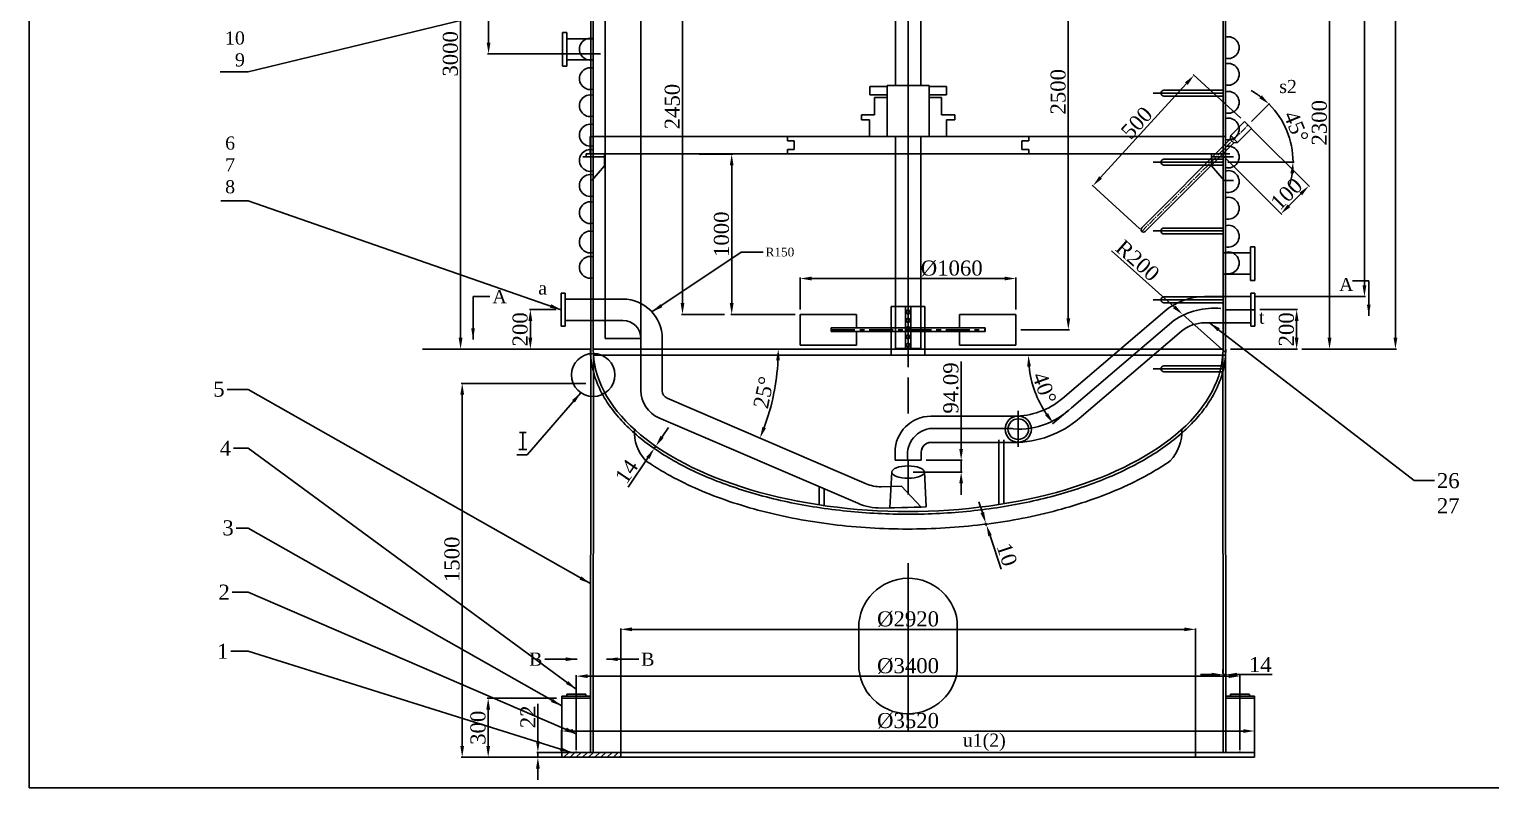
# Model space of a CAD drawing. Header units: millimetres. Extents: x 19308 to 58398, y -2448 to 16456.
# Drawn here: x 19308 to 30953, y -2448 to 3595 of the extents above; entities that cross this region are included whole.
import ezdxf

# ---------------------------------------------------------------- set-up
doc = ezdxf.new("R2010")
doc.units = ezdxf.units.MM
doc.header["$LTSCALE"] = 3
doc.linetypes.add('CENTER2', pattern=[28.575, 19.05, -3.175, 3.175, -3.175])
doc.linetypes.add('CENTERX2', pattern=[101.6, 63.5, -12.7, 12.7, -12.7])
doc.layers.add('C2', color=1, linetype='CENTER2')
doc.layers.add('点划线', color=1, linetype='CENTERX2')
doc.styles.get("Standard").update_dxf_attribs({"font": 'TIMES.TTF', "height": 120})
doc.dimstyles.new('ISO-25', dxfattribs={"dimtxt": 120, "dimasz": 90, "dimexe": 8, "dimexo": 40, "dimgap": 20, "dimtad": 1, "dimdsep": 46, "dimtxsty": 'Standard', "dimcen": 2.5, "dimclrd": 1, "dimclre": 1, "dimclrt": 1, "dimadec": 0, "dimazin": 0, "dimtfac": 1, "dimtmove": 0, "dimatfit": 3, "dimfxl": 0, "dimarcsym": 0})

# ---------------------------------------------------------------- blocks, each defined once
blk = doc.blocks.new('*D17')
at = {"color": 1, "linetype": 'ByBlock', "lineweight": -2}
for p, q in [((23507, 1361), (23293, 1361)), ((23301, 1137), (23301, 1271)), ((23743, 1047), (23293, 1047))]:
    blk.add_line(p, q, dxfattribs=at)
at = {"color": 1, "linetype": 'ByBlock'}
for points in [[(23286, 1271), (23316, 1271), (23301, 1361)], [(23286, 1137), (23316, 1137), (23301, 1047)]]:
    blk.add_solid(points, dxfattribs=at)
at = {"layer": 'Defpoints', "color": 0, "linetype": 'ByBlock'}
for p in [(23301, 1361), (23547, 1361), (23783, 1047)]:
    blk.add_point(p, dxfattribs=at)
at = {"color": 1, "linetype": 'ByBlock', "insert": (23220, 1204), "char_height": 120, "attachment_point": 5, "rotation": 90}
blk.add_mtext('200', dxfattribs=at)
blk = doc.blocks.new('*D18')
at = {"color": 1, "linetype": 'ByBlock', "lineweight": -2}
for p, q in [((29113, 1361), (29414, 1361)), ((29406, 1137), (29406, 1271)), ((28878, 1047), (29414, 1047))]:
    blk.add_line(p, q, dxfattribs=at)
at = {"color": 1, "linetype": 'ByBlock'}
for points in [[(29391, 1271), (29421, 1271), (29406, 1361)], [(29391, 1137), (29421, 1137), (29406, 1047)]]:
    blk.add_solid(points, dxfattribs=at)
at = {"layer": 'Defpoints', "color": 0, "linetype": 'ByBlock'}
for p in [(29073, 1361), (29406, 1361), (28838, 1047)]:
    blk.add_point(p, dxfattribs=at)
at = {"color": 1, "linetype": 'ByBlock', "insert": (29325, 1204), "char_height": 120, "attachment_point": 5, "rotation": 90}
blk.add_mtext('200', dxfattribs=at)
blk = doc.blocks.new('*D19')
at = {"color": 1, "linetype": 'ByBlock', "lineweight": -2}
for p, q in [((23761, 5751), (22737, 5751)), ((22745, 1137), (22745, 5661)), ((23761, 1047), (22737, 1047))]:
    blk.add_line(p, q, dxfattribs=at)
at = {"color": 1, "linetype": 'ByBlock'}
for points in [[(22730, 5661), (22760, 5661), (22745, 5751)], [(22730, 1137), (22760, 1137), (22745, 1047)]]:
    blk.add_solid(points, dxfattribs=at)
at = {"layer": 'Defpoints', "color": 0, "linetype": 'ByBlock'}
for p in [(22745, 5751), (23801, 5751), (23801, 1047)]:
    blk.add_point(p, dxfattribs=at)
at = {"color": 1, "linetype": 'ByBlock', "insert": (22664, 3399), "char_height": 120, "attachment_point": 5, "rotation": 90}
blk.add_mtext('3000', dxfattribs=at)
blk = doc.blocks.new('*D21')
at = {"color": 1, "linetype": 'ByBlock', "lineweight": -2}
for p, q in [((23605, 5751), (22960, 5751)), ((22968, 5661), (22968, 3489)), ((23861, 3399), (22960, 3399))]:
    blk.add_line(p, q, dxfattribs=at)
at = {"color": 1, "linetype": 'ByBlock'}
for points in [[(22953, 5661), (22983, 5661), (22968, 5751)], [(22953, 3489), (22983, 3489), (22968, 3399)]]:
    blk.add_solid(points, dxfattribs=at)
at = {"layer": 'Defpoints', "color": 0, "linetype": 'ByBlock'}
for p in [(23645, 5751), (22968, 3399), (23901, 3399)]:
    blk.add_point(p, dxfattribs=at)
at = {"color": 1, "linetype": 'ByBlock', "insert": (22887, 4575), "char_height": 120, "attachment_point": 5, "rotation": 90}
blk.add_mtext('1500', dxfattribs=at)
blk = doc.blocks.new('*D23')
at = {"color": 1, "linetype": 'ByBlock', "lineweight": -2}
for p, q in [((29047, 2803), (29509, 2341)), ((28825, 2582), (29287, 2119)), ((29345, 2189), (29440, 2283))]:
    blk.add_line(p, q, dxfattribs=at)
at = {"color": 1, "linetype": 'ByBlock'}
for points in [[(29429, 2294), (29450, 2273), (29503, 2347)], [(29334, 2199), (29356, 2178), (29281, 2125)]]:
    blk.add_solid(points, dxfattribs=at)
at = {"layer": 'Defpoints', "color": 0, "linetype": 'ByBlock'}
for p in [(29019, 2832), (28797, 2610), (29503, 2347)]:
    blk.add_point(p, dxfattribs=at)
at = {"color": 1, "linetype": 'ByBlock', "insert": (29325, 2283), "char_height": 120, "attachment_point": 5, "rotation": 44.9588}
blk.add_mtext('100', dxfattribs=at)
blk = doc.blocks.new('*D27')
at = {"color": 1, "linetype": 'ByBlock', "lineweight": -2}
for p, q in [((26733, 251), (26733, 949)), ((26455, 161), (26741, 161)), ((26733, 67), (26733, 161)), ((26350, 67), (26741, 67)), ((26733, -23), (26733, -113))]:
    blk.add_line(p, q, dxfattribs=at)
at = {"color": 1, "linetype": 'ByBlock'}
for points in [[(26718, 251), (26748, 251), (26733, 161)], [(26718, -23), (26748, -23), (26733, 67)]]:
    blk.add_solid(points, dxfattribs=at)
at = {"layer": 'Defpoints', "color": 0, "linetype": 'ByBlock'}
for p in [(26415, 161), (26310, 67), (26733, 67)]:
    blk.add_point(p, dxfattribs=at)
at = {"color": 1, "linetype": 'ByBlock', "insert": (26652, 737), "char_height": 120, "attachment_point": 5, "rotation": 90}
blk.add_mtext('94.09', dxfattribs=at)
blk = doc.blocks.new('*D28')
at = {"color": 1, "linetype": 'ByBlock', "lineweight": -2}
for p, q in [((23361, -2076), (23361, -1780)), ((23627, -2166), (23353, -2166)), ((23627, -2205), (23353, -2205)), ((23361, -2205), (23361, -2166)), ((23361, -2295), (23361, -2385))]:
    blk.add_line(p, q, dxfattribs=at)
at = {"color": 1, "linetype": 'ByBlock'}
for points in [[(23346, -2076), (23376, -2076), (23361, -2166)], [(23346, -2295), (23376, -2295), (23361, -2205)]]:
    blk.add_solid(points, dxfattribs=at)
at = {"layer": 'Defpoints', "color": 0, "linetype": 'ByBlock'}
for p in [(23361, -2166), (23667, -2166), (23667, -2205)]:
    blk.add_point(p, dxfattribs=at)
at = {"color": 1, "linetype": 'ByBlock', "insert": (23281, -1883), "char_height": 120, "attachment_point": 5, "rotation": 90}
blk.add_mtext('22', dxfattribs=at)
blk = doc.blocks.new('*D29')
at = {"color": 1, "linetype": 'ByBlock', "lineweight": -2}
for p, q in [((23510, -1735), (22957, -1735)), ((22965, -1825), (22965, -2115)), ((23015, -2205), (22957, -2205))]:
    blk.add_line(p, q, dxfattribs=at)
at = {"color": 1, "linetype": 'ByBlock'}
for points in [[(22950, -1825), (22980, -1825), (22965, -1735)], [(22950, -2115), (22980, -2115), (22965, -2205)]]:
    blk.add_solid(points, dxfattribs=at)
at = {"layer": 'Defpoints', "color": 0, "linetype": 'ByBlock'}
for p in [(23550, -1735), (22965, -2205), (23055, -2205)]:
    blk.add_point(p, dxfattribs=at)
at = {"color": 1, "linetype": 'ByBlock', "insert": (22884, -1970), "char_height": 120, "attachment_point": 5, "rotation": 90}
blk.add_mtext('300', dxfattribs=at)
blk = doc.blocks.new('*D30')
at = {"color": 1, "linetype": 'ByBlock', "lineweight": -2}
for p, q in [((23550, -2165), (23550, -1988)), ((23640, -1996), (28980, -1996)), ((29070, -2165), (29070, -1988))]:
    blk.add_line(p, q, dxfattribs=at)
at = {"color": 1, "linetype": 'ByBlock'}
for points in [[(23640, -1981), (23640, -2011), (23550, -1996)], [(28980, -1981), (28980, -2011), (29070, -1996)]]:
    blk.add_solid(points, dxfattribs=at)
at = {"layer": 'Defpoints', "color": 0, "linetype": 'ByBlock'}
for p in [(29070, -1996), (23550, -2205), (29070, -2205)]:
    blk.add_point(p, dxfattribs=at)
at = {"color": 1, "linetype": 'ByBlock', "insert": (26310, -1915), "char_height": 120, "attachment_point": 5}
blk.add_mtext('%%c3520', dxfattribs=at)
blk = doc.blocks.new('*D31')
at = {"color": 1, "linetype": 'ByBlock', "lineweight": -2}
for p, q in [((24021, -2165), (24021, -1178)), ((24111, -1186), (28510, -1186)), ((28600, -2165), (28600, -1178))]:
    blk.add_line(p, q, dxfattribs=at)
at = {"color": 1, "linetype": 'ByBlock'}
for points in [[(24111, -1171), (24111, -1201), (24021, -1186)], [(28510, -1171), (28510, -1201), (28600, -1186)]]:
    blk.add_solid(points, dxfattribs=at)
at = {"layer": 'Defpoints', "color": 0, "linetype": 'ByBlock'}
for p in [(28600, -1186), (24021, -2205), (28600, -2205)]:
    blk.add_point(p, dxfattribs=at)
at = {"color": 1, "linetype": 'ByBlock', "insert": (26310, -1105), "char_height": 120, "attachment_point": 5}
blk.add_mtext('%%c2920', dxfattribs=at)
blk = doc.blocks.new('*D32')
at = {"color": 1, "linetype": 'ByBlock', "lineweight": -2}
for p, q in [((24350, 347), (24401, 422)), ((24269, 267), (24281, 259)), ((24281, 285), (24293, 277)), ((24300, 273), (24288, 255)), ((24237, 180), (24080, -52))]:
    blk.add_line(p, q, dxfattribs=at)
at = {"color": 1, "linetype": 'ByBlock'}
for points in [[(24338, 356), (24363, 339), (24300, 273)], [(24225, 188), (24250, 172), (24288, 255)]]:
    blk.add_solid(points, dxfattribs=at)
at = {"layer": 'Defpoints', "color": 0, "linetype": 'ByBlock'}
for p in [(24288, 255), (24302, 245), (24315, 263)]:
    blk.add_point(p, dxfattribs=at)
at = {"color": 1, "linetype": 'ByBlock', "insert": (24067, 72), "char_height": 120, "attachment_point": 5, "rotation": 55.9092}
blk.add_mtext('14', dxfattribs=at)
blk = doc.blocks.new('*D40')
at = {"color": 1, "linetype": 'ByBlock', "lineweight": -2}
for p, q in [((23667, -2126), (23667, -1551)), ((23757, -1559), (28864, -1559)), ((28954, -2126), (28954, -1551))]:
    blk.add_line(p, q, dxfattribs=at)
at = {"color": 1, "linetype": 'ByBlock'}
for points in [[(23757, -1544), (23757, -1574), (23667, -1559)], [(28864, -1544), (28864, -1574), (28954, -1559)]]:
    blk.add_solid(points, dxfattribs=at)
at = {"layer": 'Defpoints', "color": 0, "linetype": 'ByBlock'}
for p in [(28954, -1559), (23667, -2166), (28954, -2166)]:
    blk.add_point(p, dxfattribs=at)
at = {"color": 1, "linetype": 'ByBlock', "insert": (26310, -1478), "char_height": 120, "attachment_point": 5}
blk.add_mtext('%%c3400', dxfattribs=at)
blk = doc.blocks.new('*D85')
at = {"color": 1, "linetype": 'ByBlock', "lineweight": -2}
blk.add_arc((23480, 1047), 1796, 339.6154, 357.1285, dxfattribs=at)
at = {"color": 1, "linetype": 'ByBlock'}
for points in [[(25259, 957), (25289, 957), (25276, 1047)], [(25178, 416), (25150, 427), (25130, 338)]]:
    blk.add_solid(points, dxfattribs=at)
at = {"layer": 'Defpoints', "color": 0, "linetype": 'ByBlock'}
for p in [(23801, 1047), (28819, 1047), (24391, 655), (25211, 567), (25977, -26)]:
    blk.add_point(p, dxfattribs=at)
at = {"color": 1, "linetype": 'ByBlock', "insert": (25160, 701), "char_height": 120, "attachment_point": 5, "rotation": 78.3719}
blk.add_mtext('25%%d', dxfattribs=at)
blk = doc.blocks.new('*D86')
at = {"color": 1, "linetype": 'ByBlock', "lineweight": -2}
for p, q in [((23742, 774), (22750, 774)), ((22758, 684), (22758, -2115)), ((23216, -2205), (22750, -2205))]:
    blk.add_line(p, q, dxfattribs=at)
at = {"color": 1, "linetype": 'ByBlock'}
for points in [[(22743, 684), (22773, 684), (22758, 774)], [(22743, -2115), (22773, -2115), (22758, -2205)]]:
    blk.add_solid(points, dxfattribs=at)
at = {"layer": 'Defpoints', "color": 0, "linetype": 'ByBlock'}
for p in [(23782, 774), (22758, -2205), (23256, -2205)]:
    blk.add_point(p, dxfattribs=at)
at = {"color": 1, "linetype": 'ByBlock', "insert": (22677, -628), "char_height": 120, "attachment_point": 5, "rotation": 90}
blk.add_mtext('1500', dxfattribs=at)
blk = doc.blocks.new('*D87')
at = {"color": 1, "linetype": 'ByBlock', "lineweight": -2}
blk.add_line((27583, 554), (27462, 451), dxfattribs=at)
blk.add_arc((28104, 998), 835, 186.1769, 214.2368, dxfattribs=at)
at = {"color": 1, "linetype": 'ByBlock'}
for points in [[(27259, 907), (27289, 909), (27269, 998)], [(27425, 537), (27402, 519), (27468, 456)]]:
    blk.add_solid(points, dxfattribs=at)
at = {"layer": 'Defpoints', "color": 0, "linetype": 'ByBlock'}
for p in [(28428, 1274), (23803, 998), (28841, 998), (27292, 803), (27613, 580)]:
    blk.add_point(p, dxfattribs=at)
at = {"color": 1, "linetype": 'ByBlock', "insert": (27396, 737), "char_height": 120, "attachment_point": 5, "rotation": 290.2069}
blk.add_mtext('40°', dxfattribs=at)
blk = doc.blocks.new('*D88')
at = {"color": 1, "linetype": 'ByBlock', "lineweight": -2}
for p, q in [((27931, 1830), (28431, 1383)), ((28838, 1020), (28498, 1323))]:
    blk.add_line(p, q, dxfattribs=at)
at = {"color": 1, "linetype": 'ByBlock'}
blk.add_solid([(28441, 1394), (28421, 1372), (28498, 1323)], dxfattribs=at)
at = {"layer": 'Defpoints', "color": 0, "linetype": 'ByBlock'}
for p in [(28498, 1323), (28838, 1020)]:
    blk.add_point(p, dxfattribs=at)
at = {"color": 1, "linetype": 'ByBlock', "insert": (28139, 1752), "char_height": 120, "attachment_point": 5, "rotation": 318.2788}
blk.add_mtext('R200', dxfattribs=at)
blk = doc.blocks.new('*D89')
at = {"color": 1, "linetype": 'ByBlock', "lineweight": -2}
for p, q in [((28841, -1357), (28841, -1555)), ((28819, -1507), (28819, -1539)), ((28729, -1547), (28639, -1547)), ((28819, -1547), (28841, -1547)), ((28931, -1547), (29211, -1547))]:
    blk.add_line(p, q, dxfattribs=at)
at = {"color": 1, "linetype": 'ByBlock'}
for points in [[(28729, -1532), (28729, -1562), (28819, -1547)], [(28931, -1532), (28931, -1562), (28841, -1547)]]:
    blk.add_solid(points, dxfattribs=at)
at = {"layer": 'Defpoints', "color": 0, "linetype": 'ByBlock'}
for p in [(28841, -1317), (28819, -1547), (28841, -1547)]:
    blk.add_point(p, dxfattribs=at)
at = {"color": 1, "linetype": 'ByBlock', "insert": (29116, -1467), "char_height": 120, "attachment_point": 5}
blk.add_mtext('14', dxfattribs=at)
blk = doc.blocks.new('*D90')
at = {"color": 1, "linetype": 'ByBlock', "lineweight": -2}
for p, q in [((28528, 3162), (27844, 2414)), ((28962, 2887), (28582, 3234)), ((28157, 2006), (27777, 2353))]:
    blk.add_line(p, q, dxfattribs=at)
at = {"color": 1, "linetype": 'ByBlock'}
for points in [[(28516, 3172), (28539, 3152), (28588, 3228)], [(27833, 2424), (27855, 2404), (27783, 2348)]]:
    blk.add_solid(points, dxfattribs=at)
at = {"layer": 'Defpoints', "color": 0, "linetype": 'ByBlock'}
for p in [(28991, 2860), (27783, 2348), (28186, 1979)]:
    blk.add_point(p, dxfattribs=at)
at = {"color": 1, "linetype": 'ByBlock', "insert": (28132, 2849), "char_height": 120, "attachment_point": 5, "rotation": 47.5494}
blk.add_mtext('500', dxfattribs=at)
blk = doc.blocks.new('*D91')
at = {"color": 1, "linetype": 'ByBlock', "lineweight": -2}
for p, q in [((29047, 2860), (29191, 3004)), ((28859, 2537), (29385, 2537))]:
    blk.add_line(p, q, dxfattribs=at)
for start, end in [(52.9008, 60.8015), (0, 45), (344.1985, 352.0992)]:
    blk.add_arc((28724, 2537), 653, start, end, dxfattribs=at)
at = {"color": 1, "linetype": 'ByBlock'}
for points in [[(29128, 3069), (29108, 3046), (29186, 2999)], [(29356, 2448), (29386, 2446), (29377, 2537)]]:
    blk.add_solid(points, dxfattribs=at)
at = {"layer": 'Defpoints', "color": 0, "linetype": 'ByBlock'}
for p in [(29019, 2832), (29355, 2706), (28264, 2537), (28819, 2537), (28172, 1985)]:
    blk.add_point(p, dxfattribs=at)
at = {"color": 1, "linetype": 'ByBlock', "insert": (29402, 2818), "char_height": 120, "attachment_point": 5, "rotation": 292.5}
blk.add_mtext('45°', dxfattribs=at)
blk = doc.blocks.new('*D94')
at = {"color": 1, "linetype": 'ByBlock', "lineweight": -2}
for p, q in [((28878, 4671), (29676, 4671)), ((29668, 4581), (29668, 1137)), ((29446, 1047), (29676, 1047))]:
    blk.add_line(p, q, dxfattribs=at)
at = {"color": 1, "linetype": 'ByBlock'}
for points in [[(29653, 4581), (29683, 4581), (29668, 4671)], [(29653, 1137), (29683, 1137), (29668, 1047)]]:
    blk.add_solid(points, dxfattribs=at)
at = {"layer": 'Defpoints', "color": 0, "linetype": 'ByBlock'}
for p in [(28838, 4671), (29406, 1047), (29668, 1047)]:
    blk.add_point(p, dxfattribs=at)
at = {"color": 1, "linetype": 'ByBlock', "insert": (29587, 2850), "char_height": 120, "attachment_point": 5, "rotation": 90}
blk.add_mtext('2300', dxfattribs=at)
blk = doc.blocks.new('*D98')
at = {"color": 1, "linetype": 'ByBlock', "lineweight": -2}
for p, q in [((29050, 11867), (29954, 11867)), ((29946, 11777), (29946, 1555)), ((29082, 1465), (29954, 1465))]:
    blk.add_line(p, q, dxfattribs=at)
at = {"color": 1, "linetype": 'ByBlock'}
for points in [[(29931, 11777), (29961, 11777), (29946, 11867)], [(29931, 1555), (29961, 1555), (29946, 1465)]]:
    blk.add_solid(points, dxfattribs=at)
at = {"layer": 'Defpoints', "color": 0, "linetype": 'ByBlock'}
for p in [(29010, 11867), (29042, 1465), (29946, 1465)]:
    blk.add_point(p, dxfattribs=at)
at = {"color": 1, "linetype": 'ByBlock', "insert": (29865, 6666), "char_height": 120, "attachment_point": 5, "rotation": 90}
blk.add_mtext('350*25=8750', dxfattribs=at)
blk = doc.blocks.new('*D99')
at = {"color": 1, "linetype": 'ByBlock', "lineweight": -2}
for p, q in [((29824, 11867), (30201, 11867)), ((30193, 11777), (30193, 1137)), ((29446, 1047), (30201, 1047))]:
    blk.add_line(p, q, dxfattribs=at)
at = {"color": 1, "linetype": 'ByBlock'}
for points in [[(30178, 11777), (30208, 11777), (30193, 11867)], [(30178, 1137), (30208, 1137), (30193, 1047)]]:
    blk.add_solid(points, dxfattribs=at)
at = {"layer": 'Defpoints', "color": 0, "linetype": 'ByBlock'}
for p in [(29784, 11867), (29406, 1047), (30193, 1047)]:
    blk.add_point(p, dxfattribs=at)
at = {"color": 1, "linetype": 'ByBlock', "insert": (30111, 6457), "char_height": 120, "attachment_point": 5, "rotation": 90}
blk.add_mtext('8700', dxfattribs=at)
blk = doc.blocks.new('*D135')
at = {"color": 1, "linetype": 'ByBlock', "lineweight": -2}
for p, q in [((25451, 1363), (25451, 1617)), ((25541, 1609), (27079, 1609)), ((27169, 1363), (27169, 1617))]:
    blk.add_line(p, q, dxfattribs=at)
at = {"color": 1, "linetype": 'ByBlock'}
for points in [[(25541, 1624), (25541, 1594), (25451, 1609)], [(27079, 1624), (27079, 1594), (27169, 1609)]]:
    blk.add_solid(points, dxfattribs=at)
at = {"layer": 'Defpoints', "color": 0, "linetype": 'ByBlock'}
for p in [(27169, 1609), (25451, 1323), (27169, 1323)]:
    blk.add_point(p, dxfattribs=at)
at = {"color": 1, "linetype": 'ByBlock', "insert": (26658, 1690), "char_height": 120, "attachment_point": 5}
blk.add_mtext('%%c1060', dxfattribs=at)
blk = doc.blocks.new('*D136')
at = {"color": 1, "linetype": 'ByBlock', "lineweight": -2}
for p, q in [((24646, 2601), (24913, 2601)), ((24905, 1413), (24905, 2511)), ((25411, 1323), (24897, 1323))]:
    blk.add_line(p, q, dxfattribs=at)
at = {"color": 1, "linetype": 'ByBlock'}
for points in [[(24890, 2511), (24920, 2511), (24905, 2601)], [(24890, 1413), (24920, 1413), (24905, 1323)]]:
    blk.add_solid(points, dxfattribs=at)
at = {"layer": 'Defpoints', "color": 0, "linetype": 'ByBlock'}
for p in [(24606, 2601), (24905, 2601), (25451, 1323)]:
    blk.add_point(p, dxfattribs=at)
at = {"color": 1, "linetype": 'ByBlock', "insert": (24824, 1962), "char_height": 120, "attachment_point": 5, "rotation": 90}
blk.add_mtext('1000', dxfattribs=at)
blk = doc.blocks.new('*D137')
at = {"color": 1, "linetype": 'ByBlock', "lineweight": -2}
for p, q in [((25657, 4183), (24505, 4183)), ((24513, 1413), (24513, 4093)), ((24849, 1323), (24505, 1323))]:
    blk.add_line(p, q, dxfattribs=at)
at = {"color": 1, "linetype": 'ByBlock'}
for points in [[(24498, 4093), (24528, 4093), (24513, 4183)], [(24498, 1413), (24528, 1413), (24513, 1323)]]:
    blk.add_solid(points, dxfattribs=at)
at = {"layer": 'Defpoints', "color": 0, "linetype": 'ByBlock'}
for p in [(24513, 4183), (25697, 4183), (24889, 1323)]:
    blk.add_point(p, dxfattribs=at)
at = {"color": 1, "linetype": 'ByBlock', "insert": (24432, 2979), "char_height": 120, "attachment_point": 5, "rotation": 90}
blk.add_mtext('2450', dxfattribs=at)
blk = doc.blocks.new('*D921')
at = {"color": 1, "linetype": 'ByBlock', "lineweight": -2}
for p, q in [((27442, 4168), (27595, 4168)), ((27587, 4078), (27587, 1291)), ((27209, 1201), (27595, 1201))]:
    blk.add_line(p, q, dxfattribs=at)
at = {"color": 1, "linetype": 'ByBlock'}
for points in [[(27572, 4078), (27602, 4078), (27587, 4168)], [(27572, 1291), (27602, 1291), (27587, 1201)]]:
    blk.add_solid(points, dxfattribs=at)
at = {"layer": 'Defpoints', "color": 0, "linetype": 'ByBlock'}
for p in [(27402, 4168), (27169, 1201), (27587, 1201)]:
    blk.add_point(p, dxfattribs=at)
at = {"color": 1, "linetype": 'ByBlock', "insert": (27506, 3097), "char_height": 120, "attachment_point": 5, "rotation": 90}
blk.add_mtext('2500', dxfattribs=at)
blk = doc.blocks.new('*D926')
at = {"color": 1, "linetype": 'ByBlock', "lineweight": -2}
for p, q in [((26902, -256), (26873, -170)), ((26929, -341), (26922, -344)), ((26930, -341), (26935, -355)), ((26934, -355), (26927, -357)), ((26963, -440), (27051, -706))]:
    blk.add_line(p, q, dxfattribs=at)
at = {"color": 1, "linetype": 'ByBlock'}
for points in [[(26916, -251), (26887, -260), (26930, -341)], [(26977, -435), (26949, -445), (26935, -355)]]:
    blk.add_solid(points, dxfattribs=at)
at = {"layer": 'Defpoints', "color": 0, "linetype": 'ByBlock'}
for p in [(26930, -341), (26967, -329), (26972, -342)]:
    blk.add_point(p, dxfattribs=at)
at = {"color": 1, "linetype": 'ByBlock', "insert": (27098, -590), "char_height": 120, "attachment_point": 5, "rotation": 288.3971}
blk.add_mtext('10', dxfattribs=at)

msp = doc.modelspace()

# ---------------------------------------------------------------- hatches: boundary and pattern name
at = {"linetype": 'ByBlock'}
h = msp.add_hatch(dxfattribs=at)
h.set_pattern_fill('ANSI31', color=256, scale=10.97712, style=0)
h.set_pattern_definition([(45, (17780.218, -1289.624), (-24.64434, 24.64434), [])])
h.paths.add_polyline_path([(24020.88578, -2205.12325), (24020.88578, -2165.91925), (23550.43778, -2165.91925), (23550.43778, -2205.12325)])

# ---------------------------------------------------------------- linework, layer by layer
at = {"color": 0, "linetype": 'ByBlock'}
for p, q in [((19308.48912, 16456.2062), (19308.48912, -2448.16304)), ((23895.9423, 8999.80764), (23895.9423, 1130.01725)), ((24182.2124, 1130.01725), (24182.2124, 8999.80764)), ((23801.34338, 3519.99937), (23592.7879, 3519.99937)), ((23801.34338, 3350.63809), (23592.7879, 3350.63809)), ((26310.39938, 3145.67355), (26310.39938, 2328.44093)), ((28819.45538, 3085.54663), (28263.82107, 3085.54663)), ((28819.45538, 3109.06903), (28348.9973, 3109.06903)), ((28819.45538, 3062.02423), (28348.9973, 3062.02423)), ((28819.45538, 2536.69063), (28263.82107, 2536.69063)), ((28819.45538, 2560.21303), (28348.9973, 2560.21303)), ((28819.45538, 2513.16823), (28348.9973, 2513.16823)), ((28819.45538, 1987.83463), (28263.82107, 1987.83463)), ((28819.45538, 2011.35703), (28348.9973, 2011.35703)), ((28819.45538, 1964.31223), (28348.9973, 1964.31223)), ((28829.02971, 1812.83752), (29037.58519, 1812.83752)), ((28829.02971, 1643.47624), (29037.58519, 1643.47624)), ((28819.45538, 1438.97863), (28263.82107, 1438.97863)), ((28819.45538, 1462.50103), (28348.9973, 1462.50103)), ((28819.45538, 1415.45623), (28348.9973, 1415.45623)), ((25696.607, 1186.30359), (25696.607, 1215.76329)), ((26924.19176, 1215.76329), (26924.19176, 1186.30359)), ((23895.9423, 1130.01725), (24182.2124, 1130.01725)), ((25451.4007, 1079.27424), (25900.16889, 1079.27424)), ((26720.62988, 1079.27424), (27169.39806, 1079.27424)), ((23803.15802, 997.74366), (28841.40962, 997.74366)), ((28819.45538, 1046.93863), (28263.82107, 1046.93863)), ((26310.39938, 821.72339), (26310.39938, 534.30492)), ((28819.45538, 890.12263), (28263.82107, 890.12263)), ((28819.45538, 913.64503), (28348.9973, 913.64503)), ((28819.45538, 866.60023), (28348.9973, 866.60023)), ((27187.80622, 268.5689), (27187.80622, 554.63818)), ((23214.56569, 383.01399), (23267.19673, 383.01399)), ((23240.88121, 383.01399), (23240.88121, 247.15764)), ((23210.16083, 247.15764), (23271.70593, 247.15764)), ((25918.35938, -1500.35409), (25918.35938, -1137.33261)), ((46323.54334, -2448.16304), (19308.48912, -2448.16304))]:
    msp.add_line(p, q, dxfattribs=at)
at = {"linetype": 'ByBlock'}
for p, q in [((23782.52546, 11867.24263), (23782.52546, 1046.93863)), ((23782.52546, 11867.24263), (23782.52546, 981.21969)), ((23801.34338, 11867.24263), (23801.34338, 1046.93863)), ((28819.45538, 11867.24263), (28819.45538, 1023.41623)), ((28838.2733, 11867.24263), (28838.2733, 981.21842)), ((28838.2733, 11867.24263), (28838.2733, 981.21842)), ((26209.14938, 3145.67355), (26209.14938, 4746.21525)), ((26411.64938, 3145.67355), (26411.64938, 4746.21525)), ((26143.21913, 2740.67355), (26143.21913, 3145.67355)), ((26143.21913, 3145.67355), (26411.64938, 3145.67355)), ((26477.57963, 3145.67355), (26411.64938, 3145.67355)), ((26477.57963, 2740.67355), (26477.57963, 3145.67355)), ((26143.21913, 3137.75615), (26004.40505, 3137.75615)), ((26004.40505, 3137.75615), (26004.40505, 3072.42482)), ((26004.40505, 3072.42482), (26143.21913, 3072.42482)), ((26143.21913, 3050.32302), (26043.32373, 3050.32302)), ((26043.32373, 3050.32302), (26043.32373, 2913.69329)), ((26477.57963, 3137.75615), (26616.39371, 3137.75615)), ((26616.39371, 3072.42482), (26477.57963, 3072.42482)), ((26477.57963, 3050.32302), (26577.47503, 3050.32302)), ((26577.47503, 3050.32302), (26577.47503, 2913.69329)), ((26616.39371, 3137.75615), (26616.39371, 3072.42482)), ((26043.32373, 2913.69329), (25938.74495, 2913.69329)), ((25938.74495, 2913.69329), (25938.74495, 2872.50347)), ((26577.47503, 2913.69329), (26682.05381, 2913.69329)), ((26682.05381, 2913.69329), (26682.05381, 2872.50347)), ((25938.74495, 2872.50347), (26003.3004, 2872.50347)), ((26003.3004, 2872.50347), (26003.3004, 2740.67355)), ((26682.05381, 2872.50347), (26617.49836, 2872.50347)), ((26617.49836, 2872.50347), (26617.49836, 2740.67355)), ((28880.38424, 2748.63663), (28991.26981, 2859.5222)), ((28935.82706, 2693.1938), (29046.71264, 2804.07937)), ((28991.26981, 2859.5222), (29046.69294, 2804.0597)), ((26209.14938, 1052.34608), (26209.14938, 2740.67355)), ((26411.64938, 1052.34608), (26411.64938, 2740.67355)), ((28172.21687, 2012.74785), (28877.61209, 2718.14307)), ((28199.93828, 1985.02643), (28905.33351, 2690.42166)), ((28880.38424, 2748.63663), (28877.61209, 2718.14307)), ((28905.33351, 2690.42166), (28877.61209, 2718.14307)), ((28935.82706, 2693.1938), (28880.38424, 2748.63663)), ((28905.33351, 2690.42166), (28935.82706, 2693.1938)), ((23547.30146, 1492.29607), (23547.30146, 1228.84519)), ((23578.66466, 1492.29607), (23547.30146, 1492.29607)), ((23578.66466, 1492.29607), (23578.66466, 1228.84519)), ((24037.94168, 1445.25127), (23578.66466, 1445.25127)), ((28672.33044, 1464.85327), (29042.1341, 1464.85327)), ((29042.1341, 1492.29607), (29073.4973, 1492.29607)), ((29042.1341, 1492.29607), (29042.1341, 1228.84519)), ((29073.4973, 1492.29607), (29073.4973, 1228.84519)), ((26176.74938, 997.74366), (26176.74938, 1387.45558)), ((26289.50053, 1387.45558), (26289.50053, 1052.34608)), ((26331.29823, 1387.45558), (26331.29823, 1052.34608)), ((26444.04938, 997.74366), (26444.04938, 1387.45558)), ((27539.32437, 653.70228), (28354.62976, 1347.91891)), ((28838.2733, 1360.57063), (29073.4973, 1360.57063)), ((23578.66466, 1228.84519), (23547.30146, 1228.84519)), ((24037.94168, 1275.88999), (23578.66466, 1275.88999)), ((27613.17536, 579.8513), (28428.48074, 1274.06792)), ((27674.53778, 494.90427), (28489.84317, 1189.12089)), ((28672.33044, 1256.28799), (29042.1341, 1256.28799)), ((29042.1341, 1228.84519), (29073.4973, 1228.84519)), ((24182.2124, 715.90203), (24182.2124, 1131.61927)), ((24182.2124, 715.90203), (24182.2124, 1131.61927)), ((24351.57368, 715.90203), (24351.57368, 1131.61927)), ((26209.14938, 1052.34608), (26411.64938, 1052.34608)), ((23782.52546, 981.21969), (23779.38914, -2165.91925)), ((23801.34338, 1046.93863), (28819.45538, 1046.93863)), ((23803.15802, 997.74366), (23801.34338, -2165.91925)), ((26176.74938, 997.74366), (26444.04938, 997.74366)), ((28817.64074, 997.74366), (28819.45538, -2165.91925)), ((28838.2733, 981.21842), (28841.40962, -2165.91925)), ((25976.51301, -25.81432), (24391.43105, 655.39072)), ((25976.51301, -25.81432), (24391.43105, 655.39072)), ((25909.64211, -181.41486), (24324.56014, 499.79019)), ((25909.64211, -181.41486), (24324.56014, 499.79019)), ((25909.64211, -181.41486), (24324.56014, 499.79019)), ((25909.64211, -181.41486), (24324.56014, 499.79019)), ((25909.64211, -181.41486), (24324.56014, 499.79019)), ((26492.30594, 511.69719), (27153.50866, 511.69719)), ((26479.78149, 413.66619), (27140.98421, 413.66619)), ((26492.30594, 303.13191), (27153.50866, 303.13191)), ((26492.30594, 302.60919), (27153.50866, 302.60919)), ((26492.30594, 302.60919), (27153.50866, 302.60919)), ((27032.92148, 322.73391), (27032.92148, -191.99181)), ((27072.12548, 322.73391), (27072.12548, -185.7325)), ((26206.11674, 160.92823), (26206.11674, 225.50799)), ((26206.11674, 160.92823), (26310.39938, 160.92823)), ((26310.39938, 160.92823), (26310.39938, 143.09101)), ((26414.68202, 160.92823), (26310.39938, 160.92823)), ((26310.39938, 143.09101), (26310.39938, 17.63821)), ((26414.68202, 160.92823), (26414.68202, 225.50799)), ((26180.8015, 68.94892), (26164.75938, -217.99263)), ((26310.39938, 14.16467), (26310.39938, -111.28813)), ((26439.99726, 68.94892), (26455.65334, -211.08761)), ((25602.31112, -49.33625), (25602.31112, -194.20545)), ((25641.51512, -66.18457), (25641.51512, -199.97396)), ((26258.38828, -46.36115), (26091.37559, -50.32557)), ((26258.38828, -46.36115), (26415.07633, -212.0508)), ((26415.07633, -212.0508), (26095.39462, -219.63916)), ((26164.75938, -217.99263), (26455.65334, -211.08761)), ((26702.43938, -1122.91674), (26702.43938, -1514.76995)), ((23550.43778, -1718.99365), (23550.43778, -2165.91925)), ((23782.52546, -1718.99365), (23550.43778, -1718.99365)), ((23782.52546, -1734.67525), (23550.43778, -1734.67525)), ((23741.70664, -1703.31205), (23591.2566, -1703.31205)), ((23591.2566, -1703.31205), (23591.2566, -1718.99365)), ((23741.70664, -1703.31205), (23741.70664, -1718.99365)), ((28838.2733, -1718.99365), (29070.36098, -1718.99365)), ((28838.2733, -1734.67525), (29070.36098, -1734.67525)), ((28879.09212, -1703.31205), (29029.54216, -1703.31205)), ((28879.09212, -1703.31205), (28879.09212, -1718.99365)), ((29029.54216, -1703.31205), (29029.54216, -1718.99365)), ((29070.36098, -1718.99365), (29070.36098, -2165.91925)), ((29070.36098, -2205.12325), (23054.9818, -2205.12325)), ((29070.36098, -2165.91925), (23550.43778, -2165.91925)), ((23550.43778, -2165.91925), (23550.43778, -2205.12325)), ((24020.88578, -2165.91925), (24020.88578, -2206.10335)), ((28599.91298, -2165.91925), (28599.91298, -2206.10335)), ((29070.36098, -2165.91925), (29070.36098, -2205.12325))]:
    msp.add_line(p, q, dxfattribs=at)
for p, q in [((23557.03385, 3569.39641), (23592.7879, 3569.39641)), ((23557.03385, 3569.39641), (23557.03385, 3301.24105)), ((23592.7879, 3569.39641), (23592.7879, 3301.24105)), ((23557.03385, 3301.24105), (23592.7879, 3301.24105)), ((28843.04631, 2740.67355), (23777.75245, 2740.67355)), ((23777.75245, 2740.67355), (23777.75245, 2601.30416)), ((25349.76903, 2740.67355), (25349.7752, 2705.0334)), ((25349.7752, 2705.0334), (25403.2454, 2705.04266)), ((25403.2454, 2705.04266), (25403.2513, 2670.99811)), ((27217.55336, 2705.04266), (27217.54746, 2670.99811)), ((27271.02356, 2705.0334), (27217.55336, 2705.04266)), ((27271.02973, 2740.67355), (27271.02356, 2705.0334)), ((23718.39938, 2578.50942), (23892.7247, 2578.50942)), ((23746.57944, 2601.30416), (23746.57944, 2578.50942)), ((23797.90598, 2601.30416), (23746.57944, 2601.30416)), ((23777.75245, 2601.30416), (28874.21932, 2601.30416)), ((23892.7247, 2601.30416), (23892.7247, 2505.68886)), ((25349.78699, 2636.94431), (25403.25719, 2636.95357)), ((25349.79316, 2601.30416), (25349.78699, 2636.94431)), ((25403.25719, 2636.95357), (25403.2513, 2670.99811)), ((27217.54157, 2636.95357), (27217.54746, 2670.99811)), ((27271.01177, 2636.94431), (27217.54157, 2636.95357)), ((27271.0056, 2601.30416), (27271.01177, 2636.94431)), ((28728.07406, 2601.30416), (28728.07406, 2505.68886)), ((28902.39938, 2578.50942), (28728.07406, 2578.50942)), ((23892.7247, 2505.68886), (23791.35535, 2390.08765)), ((28728.07406, 2505.68886), (28829.44341, 2390.08765)), ((28829.44341, 2390.08765), (28902.39938, 2390.08765)), ((29073.33924, 1862.23456), (29037.58519, 1862.23456)), ((29037.58519, 1594.0792), (29037.58519, 1862.23456)), ((29073.33924, 1594.0792), (29073.33924, 1862.23456)), ((29073.33924, 1594.0792), (29037.58519, 1594.0792)), ((25451.4007, 1322.79264), (25900.16889, 1322.79264)), ((25451.4007, 1079.27424), (25451.4007, 1322.79264)), ((25900.16889, 1322.79264), (25900.16889, 1215.76329)), ((26176.74938, 1387.45558), (26444.04938, 1387.45558)), ((27169.39806, 1322.79264), (26720.62988, 1322.79264)), ((26720.62988, 1322.79264), (26720.62988, 1223.86329)), ((27169.39806, 1079.27424), (27169.39806, 1322.79264)), ((25696.607, 1215.76329), (26924.19176, 1215.76329)), ((25696.607, 1186.30359), (26924.19176, 1186.30359)), ((25900.16889, 1186.30359), (25900.16889, 1079.27424)), ((26720.62988, 1178.20359), (26720.62988, 1079.27424)), ((25478.88866, 1046.93863), (25913.29626, 1046.93863))]:
    msp.add_line(p, q)
at = {"linetype": 'CENTER2'}
for p, q in [((28172.21687, 1985.02643), (29018.99122, 2831.80079)), ((23666.48162, -1662.80874), (23666.48162, -2165.91925)), ((28954.31714, -1662.80874), (28954.31714, -2165.91925))]:
    msp.add_line(p, q, dxfattribs=at)
at = {"linetype": 'CENTERX2'}
msp.add_line((25696.607, 1201.03344), (26924.19176, 1201.03344), dxfattribs=at)
at = {"linetype": 'ByBlock'}
for centre in [(26310.39938, 1342.0449), (26310.39938, 1276.15616), (26310.39938, 1210.26741), (26310.39938, 1144.37867), (26310.39938, 1078.48992)]:
    msp.add_circle(centre, 15.53053, dxfattribs=at)
at = {"color": 0, "linetype": 'ByBlock'}
for centre, radius in [((23801.34338, 840.76281), 172.1669), ((27187.80622, 409.19671), 104.52297), ((27187.80622, 409.19671), 82.21826)]:
    msp.add_circle(centre, radius, dxfattribs=at)
at = {"linetype": 'ByBlock'}
for centre, radius, start, end in [((23779.11968, 3435.76131), 87.22149, 75.238491217, 284.761508783), ((28860.497, 3448.59058), 87.22149, 255.238491217, 104.761508783), ((23779.11968, 3201.67761), 87.22149, 75.238491217, 284.761508783), ((28860.497, 3236.15794), 87.22149, 255.238491217, 104.761508783), ((23779.11968, 2985.75036), 87.22149, 75.238491217, 284.761508783), ((28860.497, 3012.99058), 87.22149, 255.238491217, 104.761508783), ((23779.11968, 2751.66666), 87.22149, 75.238491217, 284.761508783), ((28860.497, 2800.55794), 87.22149, 255.238491217, 104.761508783), ((23779.11968, 2550.15036), 87.22149, 75.238491217, 284.761508783), ((28860.497, 2577.39058), 87.22149, 255.238491217, 104.761508783), ((28860.497, 2381.36827), 87.22149, 255.238491217, 104.761508783), ((23779.11968, 2349.94707), 87.22149, 75.238491217, 284.761508783), ((23779.11968, 2134.01983), 87.22149, 75.238491217, 284.761508783), ((28860.497, 2168.93563), 87.22149, 255.238491217, 104.761508783), ((23779.11968, 1899.93613), 87.22149, 75.238491217, 284.761508783), ((28186.07758, 1998.88714), 19.602, 135, 315), ((28860.497, 1945.76827), 87.22149, 255.238491217, 104.761508783), ((23779.11968, 1698.41983), 87.22149, 75.238491217, 284.761508783), ((28860.497, 1733.33563), 87.22149, 255.238491217, 104.761508783), ((24037.94168, 1131.61927), 313.632, 360, 90), ((28672.33044, 974.80327), 490.05, 90, 130.41374621), ((28746.12131, 811.58205), 561.06034, 84.270552342, 124.481723354), ((24037.94168, 1131.61927), 144.27072, 360, 90), ((28672.33044, 974.80327), 281.48472, 90, 130.41374621), ((24417.4364, 715.90203), 235.224, 180, 246.743894819), ((24417.4364, 715.90203), 65.86272, 180, 246.743894819), ((27153.50866, 1106.81391), 595.11672, 270, 310.41374621), ((26492.30594, 225.50799), 286.1892, 90, 180), ((27187.80622, 1024.65597), 615.45926, 263.090764781, 313.720498496), ((27153.50866, 1106.81391), 803.682, 270, 310.41374621), ((26515.95071, 205.48947), 211.29543, 99.856341592, 191.908939429), ((26492.30594, 225.50799), 77.62392, 90, 180), ((26492.30594, 225.50799), 77.1012, 90, 180), ((26095.39462, 250.80884), 301.08672, 246.743894819, 270), ((26095.39462, 250.80884), 470.448, 246.743894819, 270)]:
    msp.add_arc(centre, radius, start, end, dxfattribs=at)
at = {"color": 0, "linetype": 'ByBlock'}
for centre, radius, start, end in [((28348.9973, 3085.54663), 23.5224, 90, 270), ((28348.9973, 2536.69063), 23.5224, 90, 270), ((28348.9973, 1987.83463), 23.5224, 90, 270), ((28348.9973, 1438.97863), 23.5224, 90, 270), ((28348.9973, 890.12263), 23.5224, 90, 270), ((24461.65275, 386.77887), 332.40077, 176.523596297, 223.750685362), ((28159.14602, 386.77887), 332.40077, 316.249314638, 3.476403703), ((26311.20651, -1174.02452), 394.55692, 7.442554212, 185.335944275), ((26311.20651, -1463.66217), 394.55692, 174.664055725, 352.557445788)]:
    msp.add_arc(centre, radius, start, end, dxfattribs=at)
at = {"linetype": 'ByBlock'}
msp.add_ellipse((26310.39938, 1046.93863), major_axis=(-2509.056, 0), ratio=0.515625, start_param=0, end_param=3.1415926536, dxfattribs=at)
msp.add_ellipse((26310.39938, 66.83863), major_axis=(-129.71586, 0), ratio=0.3815263454, dxfattribs=at)
for points, knots in [([(23779.38914, 1046.93863), (23779.38914, 1016.31274), (23781.43243, 985.68701), (23789.58846, 924.6174), (23795.70104, 894.17377), (23815.41737, 820.70924), (23831.10727, 777.87394), (23870.45213, 693.38007), (23894.10613, 651.72104), (23949.08147, 569.97091), (23980.40253, 529.87917), (24050.36589, 451.61396), (24089.00827, 413.44011), (24173.2213, 339.33671), (24218.79208, 303.40707), (24316.41813, 234.10077), (24368.47343, 200.72417), (24478.57116, 136.81536), (24536.61354, 106.28328), (24658.13465, 48.33469), (24721.61327, 20.9183), (24853.40546, -30.55183), (24921.71885, -54.60546), (25062.53298, -99.13085), (25135.03351, -119.6025), (25283.53375, -156.77575), (25359.53324, -173.47726), (25514.30911, -202.95571), (25593.08526, -215.7326), (25752.665, -237.24309), (25833.46834, -245.97666), (25996.33315, -259.31914), (26078.39435, -263.92802), (26242.9932, -268.9781), (26325.53059, -269.41929), (26490.29545, -266.12984), (26572.52266, -262.39922), (26735.88386, -250.80095), (26817.01759, -242.93333), (26977.41925, -223.13439), (27056.68692, -211.20311), (27212.60216, -183.38775), (27289.24949, -167.50372), (27439.19542, -131.92993), (27512.49378, -112.24024), (27655.04581, -69.23634), (27724.29926, -45.92223), (27858.10474, 4.11761), (27922.65658, 30.84322), (28046.44712, 87.46461), (28105.6857, 117.36026), (28218.28784, 180.05531), (28271.65134, 212.85459), (28371.99439, 281.06937), (28418.97397, 316.48479), (28506.09401, 389.62642), (28546.23458, 427.35267), (28619.27329, 504.79337), (28652.17152, 544.50812), (28710.37031, 625.58107), (28735.67069, 666.93987), (28778.3663, 750.92022), (28795.76072, 793.54232), (28822.39811, 879.61312), (28831.63971, 923.06151), (28839.84809, 993.38816), (28841.40962, 1020.16336), (28841.40962, 1046.93863)], [0, 0, 0, 0, 0.0687547651, 0.0687547651, 0.1375095301, 0.1375095301, 0.2356419617, 0.2356419617, 0.3337743932, 0.3337743932, 0.4319068248, 0.4319068248, 0.5300392563, 0.5300392563, 0.6281716879, 0.6281716879, 0.7263041194, 0.7263041194, 0.8244365509, 0.8244365509, 0.9225689825, 0.9225689825, 1.020701414, 1.020701414, 1.1188338456, 1.1188338456, 1.2169662771, 1.2169662771, 1.3150987087, 1.3150987087, 1.4132311402, 1.4132311402, 1.5113635718, 1.5113635718, 1.6094960033, 1.6094960033, 1.7076284348, 1.7076284348, 1.8057608664, 1.8057608664, 1.9038932979, 1.9038932979, 2.0020257295, 2.0020257295, 2.100158161, 2.100158161, 2.1982905926, 2.1982905926, 2.2964230241, 2.2964230241, 2.3945554556, 2.3945554556, 2.4926878872, 2.4926878872, 2.5908203187, 2.5908203187, 2.6889527503, 2.6889527503, 2.7870851818, 2.7870851818, 2.8852176134, 2.8852176134, 2.9833500449, 2.9833500449, 3.0814824765, 3.0814824765, 3.1415926536, 3.1415926536, 3.1415926536, 3.1415926536]), ([(24221.54116, 156.91653), (24236.20115, 146.80796), (24251.10038, 136.82143), (24330.746, 84.91218), (24399.51034, 45.11122), (24544.6783, -29.73893), (24621.08271, -64.78741), (24780.59834, -129.85483), (24863.70965, -159.87302), (25035.62282, -214.6096), (25124.42439, -239.3274), (25306.62211, -283.22123), (25400.01779, -302.39683), (25590.24007, -335.00804), (25687.0661, -348.44337), (25882.93383, -369.43028), (25981.9749, -376.98171), (26181.02377, -386.11841), (26281.03093, -387.70362), (26480.74831, -384.89037), (26580.4579, -380.49193), (26778.32098, -365.75952), (26876.47386, -355.42567), (27069.98806, -328.9341), (27165.34878, -312.77662), (27352.08541, -274.80799), (27443.46078, -252.9972), (27621.09282, -203.94205), (27707.34907, -176.6982), (27873.68275, -117.03413), (27953.76003, -84.61459), (28106.75811, -14.87561), (28179.67928, 22.44305), (28301.21468, 92.35716), (28351.50558, 123.98961), (28399.25806, 156.91701)], [0.6420784803, 0.6420784803, 0.6420784803, 0.6420784803, 0.669312539, 0.669312539, 0.7854119904, 0.7854119904, 0.9015114418, 0.9015114418, 1.0176108931, 1.0176108931, 1.1337103445, 1.1337103445, 1.2498097959, 1.2498097959, 1.3659092472, 1.3659092472, 1.4820086986, 1.4820086986, 1.59810815, 1.59810815, 1.7142076014, 1.7142076014, 1.8303070527, 1.8303070527, 1.9464065041, 1.9464065041, 2.0625059555, 2.0625059555, 2.1786054068, 2.1786054068, 2.2947048582, 2.2947048582, 2.4108043096, 2.4108043096, 2.4995145596, 2.4995145596, 2.4995145596, 2.4995145596])]:
    msp.add_open_spline(points, degree=3, knots=knots, dxfattribs=at)
at = {"layer": 'C2', "color": 0, "linetype": 'ByBlock'}
msp.add_line((22442.41448, 1046.93863), (23782.52546, 1046.93863), dxfattribs=at)
at = {"layer": '点划线', "color": 0, "linetype": 'ByBlock'}
for p, q in [((26310.39938, 4328.44093), (26310.39938, 3145.67355)), ((26310.39938, 2328.44093), (26310.39938, 903.76661)), ((26310.39938, -657.54925), (26310.39938, -1996.05528))]:
    msp.add_line(p, q, dxfattribs=at)

# ---------------------------------------------------------------- texts
at = {"color": 0, "linetype": 'ByBlock'}
for s, p in [('s2', (29267.31656, 3086.70619)), ('a', (23363.69088, 1481.25201)), ('t', (29106.21092, 1249.1547)), ('u1(2)', (26746.36977, -2120.91257))]:
    msp.add_text(s, height=104.544, dxfattribs=at).set_placement(p)
at = {"color": 1, "linetype": 'ByBlock'}
for s, insert, char_height, attachment_point in [('10\\P9', (21026.3597, 3297.55766), 104.544, 9), ('6\\P7\\P8', (20948.43273, 2286.32762), 104.544, 9), ('R150', (25175.30224, 1854.84463), 69.696, 1), ('A', (22998.67942, 1516.95231), 104.544, 1), ('A', (29858.18633, 1613.60169), 104.544, 3), ('5', (20864.69473, 666.03711), 120, 9), ('4', (20916.85487, 196.9675), 120, 9), ('26\\P27', (30523.1335, 59.07115), 120, 1), ('3', (20937.71885, -438.88245), 120, 9), ('2', (20906.42282, -949.64716), 120, 9), ('1', (20895.34794, -1420.90302), 120, 9), ('B', (23396.7954, -1476.33317), 104.544, 9), ('B', (24183.95418, -1371.78917), 104.544, 1)]:
    msp.add_mtext(s, dxfattribs=dict(at, insert=insert, char_height=char_height, attachment_point=attachment_point))

# ---------------------------------------------------------------- dimensions: what is measured, and where the dimension line sits
at = {"color": 0, "linetype": 'ByBlock'}
for base, p1, p2, text, picture, middle in [((29945.77626, 1464.85327), (29009.62033, 11867.24263), (29042.1341, 1464.85327), '350*25=8750', '*D98', (29864.56501, 6666.04795)), ((30192.64362, 1046.93863), (29784.03691, 11867.24263), (29405.59786, 1046.93863), '8700', '*D99', (30111.43238, 6457.09063))]:
    dim = msp.add_linear_dim(base=base, p1=p1, p2=p2, angle=90, text=text, dimstyle='ISO-25', dxfattribs=at)
    dim.commit()
    dim.dimension.update_dxf_attribs({"geometry": picture, "text_midpoint": middle})
at = {"linetype": 'ByBlock'}
for base, p1, p2, angle, text, picture, middle, dimtype in [((22745.43125, 5751.41863), (23801.34338, 1046.93863), (23801.34338, 5751.41863), 90, '3000', '*D19', (22745.43125, 3399.17863), 160), ((22967.89332, 3399.17863), (23644.52738, 5751.41863), (23901.16464, 3399.17863), 90, '1500', '*D21', (22967.89332, 4575.29863), 160), ((29503.33476, 2346.76143), (28797.22008, 2610.02964), (29019.15063, 2831.64161), 44.958846271, '100', '*D23', (29381.90228, 2225.50326), 161), ((23300.91185, 1360.57063), (23782.52546, 1046.93863), (23547.30146, 1360.57063), 90, '200', '*D17', (23300.91185, 1203.75463), 160), ((29405.59786, 1360.57063), (28838.2733, 1046.93863), (29073.4973, 1360.57063), 90, '200', '*D18', (29405.59786, 1203.75463), 160), ((23360.9123, -2165.91925), (23667.17813, -2205.12325), (23667.17813, -2165.91925), 90, '22', '*D28', (23360.9123, -1882.90555), 160)]:
    dim = msp.add_linear_dim(base=base, p1=p1, p2=p2, angle=angle, text=text, dimstyle='ISO-25', dxfattribs=at)
    dim.commit()
    dim.dimension.update_dxf_attribs({"geometry": picture, "text_midpoint": middle, "dimtype": dimtype})
at = {"color": 0, "linetype": 'ByBlock'}
for base, p1, p2, angle, text, picture, middle, dimtype in [((29667.7745, 1046.93863), (28838.2733, 4671.04786), (29405.59786, 1046.93863), 90, '2300', '*D94', (29667.7745, 2850.32263), 160), ((24513.24577, 4182.7134), (24888.7777, 1322.79264), (25696.607, 4182.7134), 90, '2450', '*D137', (24513.24577, 2979.42625), 160), ((27586.69968, 1201.03344), (27402.04887, 4167.98355), (27169.39806, 1201.03344), 90, '2500', '*D921', (27586.69968, 3096.64725), 160), ((27783.07012, 2347.93409), (28991.26981, 2859.5222), (28186.07758, 1979.28514), 227.549447715, '500', '*D90', (28191.56726, 2794.50363), 161), ((24904.70982, 2601.30416), (25451.4007, 1322.79264), (24606.24941, 2601.30416), 90, '1000', '*D136', (24904.70982, 1962.0484), 160), ((22757.72585, -2205.12325), (23782.31906, 774.10786), (23255.85196, -2205.12325), 90, '1500', '*D86', (22757.72585, -627.84603), 160), ((26929.95315, -341.08895), (26971.85188, -342.36847), (26967.29541, -328.66891), 108.397130371, '10', '*D926', (27021.3171, -615.78506), 161)]:
    dim = msp.add_linear_dim(base=base, p1=p1, p2=p2, angle=angle, text=text, dimstyle='ISO-25', dxfattribs=at)
    dim.commit()
    dim.dimension.update_dxf_attribs({"geometry": picture, "text_midpoint": middle, "dimtype": dimtype})
for base, line1, line2, picture, middle in [((29354.81525, 2705.74894), ((28819.45538, 2536.69063), (28263.82107, 2536.69063)), ((28172.21687, 1985.02643), (29018.99122, 2831.80079)), '*D91', (29402.22053, 2817.66804)), ((27291.71422, 803.17206), ((23803.15802, 997.74366), (28841.40962, 997.74366)), ((27613.17536, 579.8513), (28428.48074, 1274.06792)), '*D87', (27396.19179, 737.23978))]:
    dim = msp.add_angular_dim_2l(base=base, line1=line1, line2=line2, dimstyle='ISO-25', dxfattribs=at)
    dim.commit()
    dim.dimension.update_dxf_attribs({"geometry": picture, "text_midpoint": middle})
dim = msp.add_radius_dim(center=(28838.2733, 1020.15372), mpoint=(28498.25163, 1323.32779), text='R200', dimstyle='ISO-25', override={"dimtmove": 1}, dxfattribs=at)
dim.commit()
dim.dimension.update_dxf_attribs({"geometry": '*D88', "text_midpoint": (28085.26349, 1691.56107), "dimtype": 164})
for base, p1, p2, text, picture, middle in [((27169.39806, 1608.62794), (25451.4007, 1322.79264), (27169.39806, 1322.79264), '%%c1060', '*D135', (26657.6643, 1608.62794)), ((28954.31714, -1558.57579), (23667.17813, -2165.91925), (28954.31714, -2165.91925), '%%c3400', '*D40', (26310.39938, -1558.57579))]:
    dim = msp.add_linear_dim(base=base, p1=p1, p2=p2, text=text, dimstyle='ISO-25', dxfattribs=at)
    dim.commit()
    dim.dimension.update_dxf_attribs({"geometry": picture, "text_midpoint": middle, "dimtype": 160})
dim = msp.add_angular_dim_2l(base=(25210.97552, 566.86027), line1=((25976.51301, -25.81432), (24391.43105, 655.39072)), line2=((23801.34338, 1046.93863), (28819.45538, 1046.93863)), text='25%%d', dimstyle='ISO-25', dxfattribs=at)
dim.commit()
dim.dimension.update_dxf_attribs({"geometry": '*D85', "text_midpoint": (25160.09413, 701.27875)})
at = {"linetype": 'ByBlock'}
dim = msp.add_linear_dim(base=(26733.45074, 66.83863), p1=(26414.68202, 160.92823), p2=(26310.39938, 66.83863), angle=90, dimstyle='ISO-25', dxfattribs=at)
dim.commit()
dim.dimension.update_dxf_attribs({"geometry": '*D27', "text_midpoint": (26733.45074, 736.96409), "dimtype": 160})
dim = msp.add_aligned_dim(p1=(24314.54308, 262.93092), p2=(24302.2377, 244.74966), distance=-17.59784, text='14', dimstyle='ISO-25', dxfattribs=at)
dim.commit()
dim.dimension.update_dxf_attribs({"geometry": '*D32', "text_midpoint": (24067.19402, 71.59611)})
for base, p1, p2, text, picture, middle in [((28599.91298, -1186.23532), (24020.88578, -2205.12325), (28599.91298, -2205.12325), '%%c2920', '*D31', (26310.39938, -1186.23532)), ((29070.36098, -1996.05528), (23550.43778, -2205.12325), (29070.36098, -2205.12325), '%%c3520', '*D30', (26310.39938, -1996.05528))]:
    dim = msp.add_linear_dim(base=base, p1=p1, p2=p2, text=text, dimstyle='ISO-25', dxfattribs=at)
    dim.commit()
    dim.dimension.update_dxf_attribs({"geometry": picture, "text_midpoint": middle, "dimtype": 160})
at = {"color": 0, "linetype": 'ByBlock'}
dim = msp.add_linear_dim(base=(28840.56375, -1547.30273), p1=(28819.45538, -1547.30273), p2=(28840.56375, -1317.12836), text='14', dimstyle='ISO-25', dxfattribs=at)
dim.commit()
dim.dimension.update_dxf_attribs({"geometry": '*D89', "text_midpoint": (29115.70434, -1467.30273)})
at = {"linetype": 'ByBlock'}
dim = msp.add_linear_dim(base=(22965.43681, -2205.12325), p1=(23550.43778, -1734.67525), p2=(23054.9818, -2205.12325), angle=90, text='300', dimstyle='ISO-25', dxfattribs=at)
dim.commit()
dim.dimension.update_dxf_attribs({"geometry": '*D29', "text_midpoint": (22884.3986, -1969.89925)})

# ---------------------------------------------------------------- leaders
at = {"color": 0, "linetype": 'ByBlock'}
for points in [[(23901.16464, 3946.1589), (21051.7388, 3255.5738), (20830.99792, 3255.5738)], [(23547.30146, 1360.57063), (21051.7388, 2227.7295), (20835.90106, 2227.7295)], [(29980.6482, 1311.54858), (29980.6482, 1589.8325), (29851.11146, 1589.8325)], [(23703.52093, 699.08638), (23275.20491, 203.16689), (23192.40306, 203.16689)]]:
    msp.add_leader(points, dimstyle='ISO-25', override={"dimgap": 20, "dimtad": 0}, dxfattribs=at)
at = {"color": 0, "linetype": 'ByBlock', "annotation_type": 0, "has_hookline": 1}
for points, hookline_direction, text_width in [([(24270.03478, 1342.56434), (24980.95708, 1819.99663), (25155.30224, 1819.99663)], 0, 217.58016), ([(22844.56857, 1123.5367), (22844.56857, 1464.68031), (22978.67942, 1464.68031)], 0, 108.53883), ([(28712.64878, 1256.28799), (30341.78685, -0.92885), (30503.1335, -0.92885)], 0, 166.5465), ([(23779.38914, -821.81015), (21051.7388, 726.03711), (20884.69473, 726.03711)], 1, 68.43547), ([(23666.48162, -1662.80874), (21051.7388, 256.9675), (20936.85487, 256.9675)], 1, 79.68277), ([(23550.43778, -1796.5151), (21051.7388, -378.88245), (20957.71885, -378.88245)], 1, 66.70512), ([(23667.17813, -2017.12653), (21051.7388, -889.64716), (20926.42282, -889.64716)], 1, 77.43331), ([(23627.17813, -2165.91925), (21051.7388, -1360.90302), (20915.34794, -1360.90302)], 1, 46.20043), ([(23672.91403, -1424.06117), (23416.7954, -1424.06117)], 1, 91.95651), ([(23907.83555, -1424.06117), (24163.95418, -1424.06117)], 0, 91.95651)]:
    msp.add_leader(points, dimstyle='ISO-25', override={"dimgap": 20, "dimtad": 0}, dxfattribs=dict(at, hookline_direction=hookline_direction, text_width=text_width))

doc.saveas('drawing.dxf')
